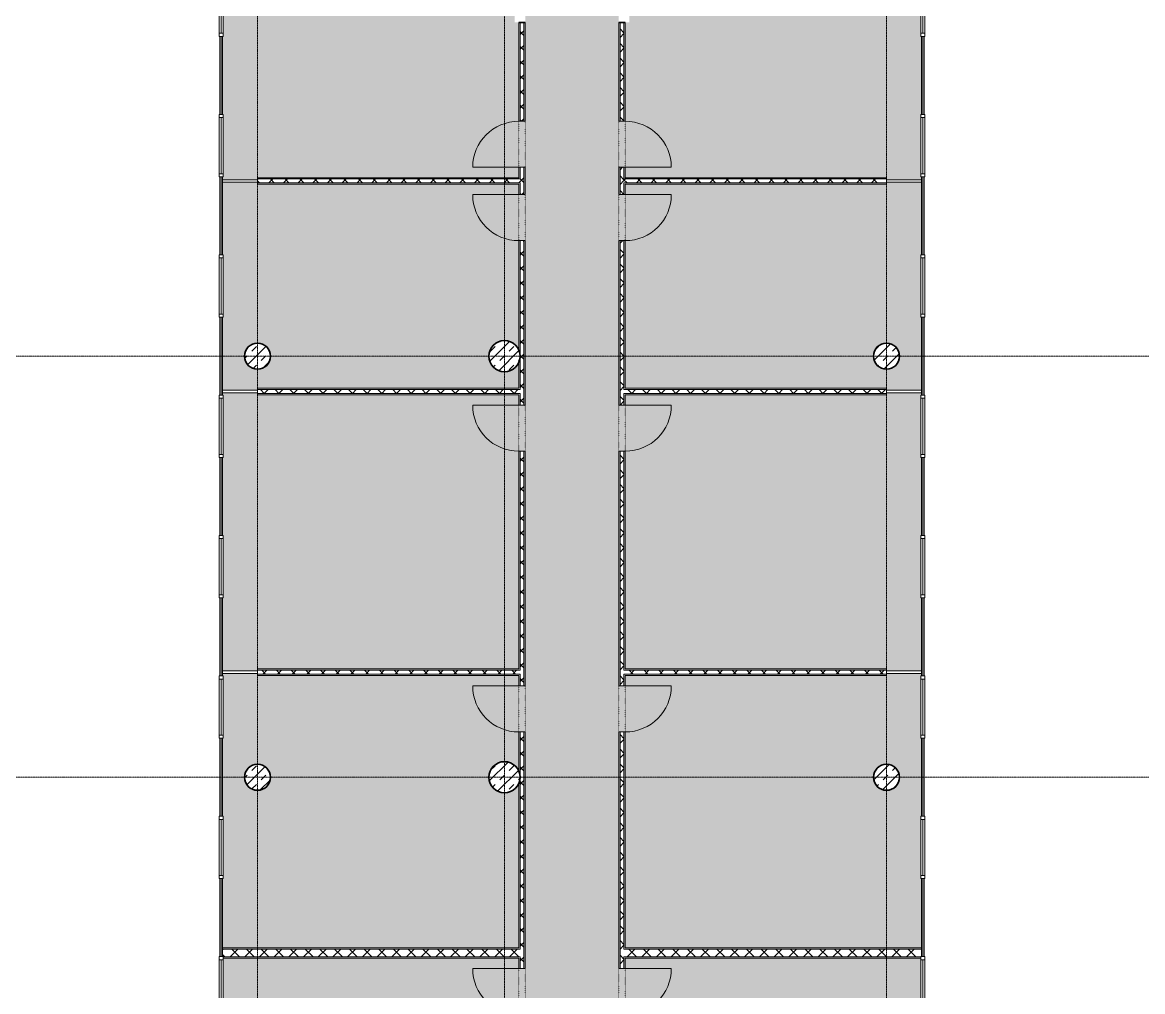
# Model space of a CAD drawing. Header units: millimetres. Extents: x -309577 to 26510, y -302335 to 26695.
# Drawn here: x -248461 to -226913, y -260125 to -241483 of the extents above; entities that cross this region are included whole.
import ezdxf

# ---------------------------------------------------------------- set-up
doc = ezdxf.new("R2010")
doc.units = ezdxf.units.MM
doc.linetypes.add('Rasterlinie', pattern=[22.225, 12.7, -3.175, 3.175, -3.175])
doc.linetypes.add('Über Schnittebene 1', pattern=[1, 0, -1])
for name, color, linetype, lineweight in [('A-DOOR', 1, 'Continuous', 9), ('A-FLOR-PATT', 8, 'Continuous', 9), ('A-GLAZ', 6, 'Continuous', 9), ('A-GLAZ-FRAM', 6, 'Continuous', 9), ('A-GLAZ-GLAS', 6, 'Continuous', 9), ('A-WALL', 2, 'Continuous', 9), ('A-WALL-PATT', 2, 'Continuous', 35), ('S-COLS', 6, 'Continuous', 9), ('S-GRID', 1, 'Continuous', 9)]:
    doc.layers.add(name, color=color, linetype=linetype, lineweight=lineweight)
pattern_1 = [(180, (0, 0), (-6e-14, -500), [])]
pattern_2 = [(45, (0, 0), (-141.42136, 141.42136), []), (135, (0, 0), (-141.42136, -141.42136), [])]

# ---------------------------------------------------------------- blocks, each defined once
blk = doc.blocks.new('STB Stütze - rund - STB d_50-V23-Ebene 1')
at = {"layer": 'S-COLS'}
h = blk.add_hatch(dxfattribs=at)
h.set_pattern_fill('FP_22', color=256, style=0, pattern_type=2)
h.set_pattern_definition([(45, (243938.7, 247902.99), (-179.60512, 179.60512), []), (45, (244118.3, 247902.99), (-179.60512, 179.60512), [127, -127])])
h.paths.add_polyline_path([(0, -250), (56, -244), (108, -225), (156, -195), (195, -156), (225, -108), (244, -56), (250, 0), (244, 56), (225, 108), (195, 156), (156, 195), (108, 225), (56, 244), (0, 250), (-56, 244), (-108, 225), (-156, 195), (-195, 156), (-225, 108), (-244, 56), (-250, 0), (-244, -56), (-225, -108), (-195, -156), (-156, -195), (-108, -225), (-56, -244)], flags=0)
at = {"layer": 'S-COLS', "lineweight": 35}
for start, end in [(360, 180), (180, 360)]:
    blk.add_arc((0, 0), 250, start, end, dxfattribs=at)
blk = doc.blocks.new('STB Stütze - rund - STB d_60-V24-Ebene 1')
at = {"layer": 'S-COLS'}
h = blk.add_hatch(dxfattribs=at)
h.set_pattern_fill('FP_23', color=256, style=0, pattern_type=2)
h.set_pattern_definition([(45, (239188.7, 247902.99), (-179.60512, 179.60512), []), (45, (239368.3, 247902.99), (-179.60512, 179.60512), [127, -127])])
h.paths.add_polyline_path([(0, -300), (59, -294), (115, -277), (167, -249), (212, -212), (249, -167), (277, -115), (294, -59), (300, 0), (294, 59), (277, 115), (249, 167), (212, 212), (167, 249), (115, 277), (59, 294), (0, 300), (-59, 294), (-115, 277), (-167, 249), (-212, 212), (-249, 167), (-277, 115), (-294, 59), (-300, 0), (-294, -59), (-277, -115), (-249, -167), (-212, -212), (-167, -249), (-115, -277), (-59, -294)], flags=0)
at = {"layer": 'S-COLS', "lineweight": 35}
for start, end in [(360, 180), (180, 360)]:
    blk.add_arc((0, 0), 300, start, end, dxfattribs=at)
blk = doc.blocks.new('STB Stütze - rund - STB d_50-V25-Ebene 1')
at = {"layer": 'S-COLS'}
h = blk.add_hatch(dxfattribs=at)
h.set_pattern_fill('FP_24', color=256, style=0, pattern_type=2)
h.set_pattern_definition([(45, (231838.7, 247902.99), (-179.60512, 179.60512), []), (45, (232018.3, 247902.99), (-179.60512, 179.60512), [127, -127])])
h.paths.add_polyline_path([(0, -250), (56, -244), (108, -225), (156, -195), (195, -156), (225, -108), (244, -56), (250, 0), (244, 56), (225, 108), (195, 156), (156, 195), (108, 225), (56, 244), (0, 250), (-56, 244), (-108, 225), (-156, 195), (-195, 156), (-225, 108), (-244, 56), (-250, 0), (-244, -56), (-225, -108), (-195, -156), (-156, -195), (-108, -225), (-56, -244)], flags=0)
at = {"layer": 'S-COLS', "lineweight": 35}
for start, end in [(360, 180), (180, 360)]:
    blk.add_arc((0, 0), 250, start, end, dxfattribs=at)
blk = doc.blocks.new('STB Stütze - rund - STB d_60-V28-Ebene 1')
at = {"layer": 'S-COLS'}
h = blk.add_hatch(dxfattribs=at)
h.set_pattern_fill('FP_27', color=256, style=0, pattern_type=2)
h.set_pattern_definition([(45, (239188.7, 256002.99), (-179.60512, 179.60512), []), (45, (239368.3, 256002.99), (-179.60512, 179.60512), [127, -127])])
h.paths.add_polyline_path([(0, -300), (59, -294), (115, -277), (167, -249), (212, -212), (249, -167), (277, -115), (294, -59), (300, 0), (294, 59), (277, 115), (249, 167), (212, 212), (167, 249), (115, 277), (59, 294), (0, 300), (-59, 294), (-115, 277), (-167, 249), (-212, 212), (-249, 167), (-277, 115), (-294, 59), (-300, 0), (-294, -59), (-277, -115), (-249, -167), (-212, -212), (-167, -249), (-115, -277), (-59, -294)], flags=0)
at = {"layer": 'S-COLS', "lineweight": 35}
for start, end in [(360, 180), (180, 360)]:
    blk.add_arc((0, 0), 300, start, end, dxfattribs=at)
blk = doc.blocks.new('STB Stütze - rund - STB d_50-V29-Ebene 1')
at = {"layer": 'S-COLS'}
h = blk.add_hatch(dxfattribs=at)
h.set_pattern_fill('FP_28', color=256, style=0, pattern_type=2)
h.set_pattern_definition([(45, (243938.7, 256002.99), (-179.60512, 179.60512), []), (45, (244118.3, 256002.99), (-179.60512, 179.60512), [127, -127])])
h.paths.add_polyline_path([(0, -250), (56, -244), (108, -225), (156, -195), (195, -156), (225, -108), (244, -56), (250, 0), (244, 56), (225, 108), (195, 156), (156, 195), (108, 225), (56, 244), (0, 250), (-56, 244), (-108, 225), (-156, 195), (-195, 156), (-225, 108), (-244, 56), (-250, 0), (-244, -56), (-225, -108), (-195, -156), (-156, -195), (-108, -225), (-56, -244)], flags=0)
at = {"layer": 'S-COLS', "lineweight": 35}
for start, end in [(360, 180), (180, 360)]:
    blk.add_arc((0, 0), 250, start, end, dxfattribs=at)
blk = doc.blocks.new('STB Stütze - rund - STB d_50-V30-Ebene 1')
at = {"layer": 'S-COLS'}
h = blk.add_hatch(dxfattribs=at)
h.set_pattern_fill('FP_29', color=256, style=0, pattern_type=2)
h.set_pattern_definition([(45, (231838.7, 256002.99), (-179.60512, 179.60512), []), (45, (232018.3, 256002.99), (-179.60512, 179.60512), [127, -127])])
h.paths.add_polyline_path([(0, -250), (56, -244), (108, -225), (156, -195), (195, -156), (225, -108), (244, -56), (250, 0), (244, 56), (225, 108), (195, 156), (156, 195), (108, 225), (56, 244), (0, 250), (-56, 244), (-108, 225), (-156, 195), (-195, 156), (-225, 108), (-244, 56), (-250, 0), (-244, -56), (-225, -108), (-195, -156), (-156, -195), (-108, -225), (-56, -244)], flags=0)
at = {"layer": 'S-COLS', "lineweight": 35}
for start, end in [(360, 180), (180, 360)]:
    blk.add_arc((0, 0), 250, start, end, dxfattribs=at)
blk = doc.blocks.new('Systemelement - Metallpanel-V12-Ebene 1')
at = {"layer": 'A-GLAZ'}
h = blk.add_hatch(dxfattribs=at)
h.set_pattern_fill('FP_15', color=256, style=0, pattern_type=2)
h.set_pattern_definition(pattern_1)
h.paths.add_polyline_path([(750, 25), (-750, 25), (-750, 15), (750, 15)], flags=0)
h.paths.add_polyline_path([(750, -15), (-750, -15), (-750, -25), (750, -25)], flags=0)
for p, q in [((-750, 25), (580, 25)), ((750, -25), (-750, -25))]:
    blk.add_line(p, q, dxfattribs=at)
blk = doc.blocks.new('Systemelement - Metallpanel-V11-Ebene 1')
at = {"layer": 'A-GLAZ'}
h = blk.add_hatch(dxfattribs=at)
h.set_pattern_fill('FP_15', color=256, style=0, pattern_type=2)
h.set_pattern_definition(pattern_1)
h.paths.add_polyline_path([(750, 25), (-750, 25), (-750, 15), (750, 15)], flags=0)
h.paths.add_polyline_path([(750, -15), (-750, -15), (-750, -25), (750, -25)], flags=0)
for p, q in [((-750, 25), (750, 25)), ((750, -25), (-750, -25))]:
    blk.add_line(p, q, dxfattribs=at)
blk = doc.blocks.new('Systemelement - Metallpanel-250422-Ebene 1')
at = {"layer": 'A-GLAZ'}
h = blk.add_hatch(dxfattribs=at)
h.set_pattern_fill('FP_15', color=256, style=0, pattern_type=2)
h.set_pattern_definition(pattern_1)
h.paths.add_polyline_path([(750, 25), (-750, 25), (-750, 15), (750, 15)], flags=0)
h.paths.add_polyline_path([(750, -15), (-750, -15), (-750, -25), (750, -25)], flags=0)
for p, q in [((-750, 25), (655, 25)), ((705, 25), (750, 25)), ((750, -25), (-750, -25))]:
    blk.add_line(p, q, dxfattribs=at)
blk = doc.blocks.new('Systemelement - Metallpanel-V13-Ebene 1')
at = {"layer": 'A-GLAZ'}
h = blk.add_hatch(dxfattribs=at)
h.set_pattern_fill('FP_15', color=256, style=0, pattern_type=2)
h.set_pattern_definition(pattern_1)
h.paths.add_polyline_path([(750, -15), (-750, -15), (-750, -25), (750, -25)], flags=0)
h.paths.add_polyline_path([(750, 15), (750, 25), (-750, 25), (-750, 15), (686, 15)], flags=0)
for p, q in [((-750, 25), (-695, 25)), ((-645, 25), (750, 25)), ((750, -25), (-750, -25))]:
    blk.add_line(p, q, dxfattribs=at)
blk = doc.blocks.new('Systemelement - Metallpanel-250423-Ebene 1')
at = {"layer": 'A-GLAZ'}
h = blk.add_hatch(dxfattribs=at)
h.set_pattern_fill('FP_16', color=256, style=0, pattern_type=2)
h.set_pattern_definition(pattern_1)
h.paths.add_polyline_path([(750, 25), (-750, 25), (-750, 15), (750, 15)], flags=0)
h.paths.add_polyline_path([(750, -15), (-750, -15), (-750, -25), (750, -25)], flags=0)
for p, q in [((-750, 25), (750, 25)), ((750, -25), (-750, -25))]:
    blk.add_line(p, q, dxfattribs=at)
blk = doc.blocks.new('Drehflügel 1-flg - Stahlzarge1 - 88_5 x 2_26-266603-Ebene 1')
at = {"layer": 'A-DOOR'}
blk.add_line((442, 962), (442, 77), dxfattribs=at)
at = {"layer": 'A-DOOR', "linetype": 'Über Schnittebene 1'}
for p, q in [((-443, 77), (442, 77)), ((442, -48), (-443, -48))]:
    blk.add_line(p, q, dxfattribs=at)
at = {"layer": 'A-DOOR'}
blk.add_arc((442, 77), 885, 90, 180, dxfattribs=at)
blk = doc.blocks.new('Drehflügel 1-flg - Stahlzarge1 - 88_5 x 2_26-266604-Ebene 1')
at = {"layer": 'A-DOOR', "linetype": 'Über Schnittebene 1'}
for p, q in [((442, 48), (-443, 48)), ((-443, -77), (442, -77))]:
    blk.add_line(p, q, dxfattribs=at)
at = {"layer": 'A-DOOR'}
blk.add_line((442, -962), (442, -77), dxfattribs=at)
blk.add_arc((442, -77), 885, 180, 270, dxfattribs=at)
blk = doc.blocks.new('Systemelement - Holzverschalung-250436-Ebene 1')
at = {"layer": 'A-GLAZ'}
for p, q in [((337.5, 25), (-337.5, 25)), ((-337.5, 25), (-337.5, -25)), ((337.5, -25), (337.5, 25)), ((-337.5, -25), (337.5, -25))]:
    blk.add_line(p, q, dxfattribs=at)
blk = doc.blocks.new('Fensterelement 1-flg - Standard-250446-Ebene 1')
at = {"layer": 'A-GLAZ-FRAM'}
for p, q in [((-552.5, -40), (-552.5, 40)), ((-552.5, 40), (-492.5, 40)), ((-492.5, 40), (-492.5, -40)), ((492.5, 40), (-492.5, 40)), ((492.5, -40), (492.5, 40)), ((492.5, 40), (552.5, 40)), ((552.5, 40), (552.5, -40)), ((-492.5, -40), (-552.5, -40)), ((-492.5, -40), (492.5, -40)), ((552.5, -40), (492.5, -40))]:
    blk.add_line(p, q, dxfattribs=at)
at = {"layer": 'A-GLAZ-GLAS'}
blk.add_line((-492.5, 0), (492.5, 0), dxfattribs=at)
blk = doc.blocks.new('Systemelement - Verglasung-250447-Ebene 1')
at = {"layer": 'A-GLAZ'}
for p, q in [((750, 15), (-750, 15)), ((-750, -15), (750, -15))]:
    blk.add_line(p, q, dxfattribs=at)
blk = doc.blocks.new('Fensterelement 1-flg - Standard-250448-Ebene 1')
at = {"layer": 'A-GLAZ-FRAM'}
for p, q in [((-600, -40), (-600, 40)), ((-600, 40), (-540, 40)), ((-540, 40), (-540, -40)), ((540, 40), (-540, 40)), ((540, -40), (540, 40)), ((540, 40), (600, 40)), ((600, 40), (600, -40)), ((-540, -40), (-600, -40)), ((-540, -40), (540, -40)), ((600, -40), (540, -40))]:
    blk.add_line(p, q, dxfattribs=at)
at = {"layer": 'A-GLAZ-GLAS'}
blk.add_line((-540, 0), (540, 0), dxfattribs=at)
blk = doc.blocks.new('Systemelement - Verglasung-250449-Ebene 1')
at = {"layer": 'A-GLAZ'}
for p, q in [((750, 15), (-750, 15)), ((-750, -15), (750, -15))]:
    blk.add_line(p, q, dxfattribs=at)
blk = doc.blocks.new('Systemelement - Metallpanel-V18-Ebene 1')
at = {"layer": 'A-GLAZ'}
h = blk.add_hatch(dxfattribs=at)
h.set_pattern_fill('FP_17', color=256, style=0, pattern_type=2)
h.set_pattern_definition(pattern_1)
h.paths.add_polyline_path([(750, 25), (-750, 25), (-750, 15), (750, 15)], flags=0)
h.paths.add_polyline_path([(750, -15), (-750, -15), (-750, -25), (750, -25)], flags=0)
for p, q in [((-750, 25), (750, 25)), ((580, -25), (-750, -25))]:
    blk.add_line(p, q, dxfattribs=at)
blk = doc.blocks.new('Systemelement - Metallpanel-V17-Ebene 1')
at = {"layer": 'A-GLAZ'}
h = blk.add_hatch(dxfattribs=at)
h.set_pattern_fill('FP_17', color=256, style=0, pattern_type=2)
h.set_pattern_definition(pattern_1)
h.paths.add_polyline_path([(750, 25), (-750, 25), (-750, 15), (750, 15)], flags=0)
h.paths.add_polyline_path([(750, -15), (-750, -15), (-750, -25), (750, -25)], flags=0)
for p, q in [((-750, 25), (750, 25)), ((750, -25), (-750, -25))]:
    blk.add_line(p, q, dxfattribs=at)
blk = doc.blocks.new('Systemelement - Metallpanel-V19-Ebene 1')
at = {"layer": 'A-GLAZ'}
h = blk.add_hatch(dxfattribs=at)
h.set_pattern_fill('FP_17', color=256, style=0, pattern_type=2)
h.set_pattern_definition(pattern_1)
h.paths.add_polyline_path([(750, 25), (-750, 25), (-750, 15), (750, 15)], flags=0)
h.paths.add_polyline_path([(750, -15), (-750, -15), (-750, -25), (750, -25)], flags=0)
for p, q in [((-750, 25), (750, 25)), ((655, -25), (-750, -25)), ((750, -25), (705, -25))]:
    blk.add_line(p, q, dxfattribs=at)
blk = doc.blocks.new('Systemelement - Metallpanel-250483-Ebene 1')
at = {"layer": 'A-GLAZ'}
h = blk.add_hatch(dxfattribs=at)
h.set_pattern_fill('FP_17', color=256, style=0, pattern_type=2)
h.set_pattern_definition(pattern_1)
h.paths.add_polyline_path([(750, -15), (-750, -15), (-750, -25), (750, -25)], flags=0)
h.paths.add_polyline_path([(750, 25), (-750, 25), (-750, 15), (750, 15)], flags=0)
for p, q in [((-750, 25), (750, 25)), ((-695, -25), (-750, -25)), ((750, -25), (-645, -25))]:
    blk.add_line(p, q, dxfattribs=at)
blk = doc.blocks.new('Systemelement - Metallpanel-250484-Ebene 1')
at = {"layer": 'A-GLAZ'}
h = blk.add_hatch(dxfattribs=at)
h.set_pattern_fill('FP_18', color=256, style=0, pattern_type=2)
h.set_pattern_definition(pattern_1)
h.paths.add_polyline_path([(750, 25), (-750, 25), (-750, 15), (750, 15)], flags=0)
h.paths.add_polyline_path([(750, -15), (-750, -15), (-750, -25), (750, -25)], flags=0)
for p, q in [((-750, 25), (750, 25)), ((750, -25), (-750, -25))]:
    blk.add_line(p, q, dxfattribs=at)
blk = doc.blocks.new('Fensterelement 1-flg - Standard-250491-Ebene 1')
at = {"layer": 'A-GLAZ-FRAM'}
for p, q in [((-492.5, 40), (-552.5, 40)), ((-552.5, 40), (-552.5, -40)), ((-492.5, -40), (-492.5, 40)), ((-492.5, 40), (492.5, 40)), ((552.5, 40), (492.5, 40)), ((492.5, 40), (492.5, -40)), ((552.5, -40), (552.5, 40)), ((-552.5, -40), (-492.5, -40)), ((492.5, -40), (-492.5, -40)), ((492.5, -40), (552.5, -40))]:
    blk.add_line(p, q, dxfattribs=at)
at = {"layer": 'A-GLAZ-GLAS'}
blk.add_line((-492.5, 0), (492.5, 0), dxfattribs=at)
blk = doc.blocks.new('Systemelement - Verglasung-250492-Ebene 1')
at = {"layer": 'A-GLAZ'}
for p, q in [((750, 15), (-750, 15)), ((-750, -15), (750, -15))]:
    blk.add_line(p, q, dxfattribs=at)
blk = doc.blocks.new('Fensterelement 1-flg - Standard-250493-Ebene 1')
at = {"layer": 'A-GLAZ-FRAM'}
for p, q in [((-540, 40), (-600, 40)), ((-600, 40), (-600, -40)), ((-540, -40), (-540, 40)), ((-540, 40), (540, 40)), ((600, 40), (540, 40)), ((540, 40), (540, -40)), ((600, -40), (600, 40)), ((-600, -40), (-540, -40)), ((540, -40), (-540, -40)), ((540, -40), (600, -40))]:
    blk.add_line(p, q, dxfattribs=at)
at = {"layer": 'A-GLAZ-GLAS'}
blk.add_line((-540, 0), (540, 0), dxfattribs=at)
blk = doc.blocks.new('Systemelement - Verglasung-250494-Ebene 1')
at = {"layer": 'A-GLAZ'}
for p, q in [((750, 15), (-750, 15)), ((-750, -15), (750, -15))]:
    blk.add_line(p, q, dxfattribs=at)

msp = doc.modelspace()

# ---------------------------------------------------------------- hatches: boundary and pattern name
at = {"layer": 'A-FLOR-PATT'}
h = msp.add_hatch(dxfattribs=at)
h.set_pattern_fill('FP_34', color=256, style=0, pattern_type=2)
h.set_pattern_definition([(270, (-237868.69, -258096.74), (100, 6e-15), []), (0, (-237868.69, -258096.74), (200, 200), [100, -700]), (0, (-237768.69, -258496.74), (200, 200), [100, -700])])
h.paths.add_polyline_path([(-234544, -278983), (-234544, -277583), (-236989, -277583), (-236989, -272680), (-236864, -272680), (-236864, -275520), (-231164, -275520), (-231164, -274153), (-231179, -274153), (-231179, -272953), (-231164, -272953), (-231164, -271558), (-231839, -271558), (-231839, -271595), (-236864, -271595), (-236864, -271795), (-236989, -271795), (-236989, -268630), (-236864, -268630), (-236864, -271470), (-231839, -271470), (-231839, -271508), (-231164, -271508), (-231164, -271453), (-231179, -271453), (-231179, -270253), (-231164, -270253), (-231164, -268753), (-231179, -268753), (-231179, -267553), (-231164, -267553), (-231164, -267508), (-231839, -267508), (-231839, -267545), (-236864, -267545), (-236864, -267745), (-236989, -267745), (-236989, -264580), (-236864, -264580), (-236864, -267420), (-231839, -267420), (-231839, -267458), (-231164, -267458), (-231164, -266053), (-231179, -266053), (-231179, -264853), (-231164, -264853), (-231164, -263458), (-231839, -263458), (-231839, -263495), (-236864, -263495), (-236864, -263695), (-236989, -263695), (-236989, -260568), (-236864, -260568), (-236864, -263370), (-231839, -263370), (-231839, -263408), (-231164, -263408), (-231164, -263353), (-231179, -263353), (-231179, -262153), (-231164, -262153), (-231164, -260653), (-231179, -260653), (-231179, -259483), (-236864, -259483), (-236864, -259683), (-236989, -259683), (-236989, -255130), (-236864, -255130), (-236864, -259283), (-231164, -259283), (-231164, -257953), (-231179, -257953), (-231179, -256753), (-231164, -256753), (-231164, -255253), (-231179, -255253), (-231179, -254053), (-231164, -254053), (-231164, -254008), (-231839, -254008), (-231839, -254045), (-236864, -254045), (-236864, -254245), (-236989, -254245), (-236989, -249730), (-236864, -249730), (-236864, -253920), (-231839, -253920), (-231839, -253958), (-231164, -253958), (-231164, -252553), (-231179, -252553), (-231179, -251353), (-231164, -251353), (-231164, -249853), (-231179, -249853), (-231179, -248653), (-231164, -248653), (-231164, -248608), (-231839, -248608), (-231839, -248645), (-236864, -248645), (-236864, -248845), (-236989, -248845), (-236989, -245680), (-236864, -245680), (-236864, -248520), (-231839, -248520), (-231839, -248558), (-231164, -248558), (-231164, -247153), (-231179, -247153), (-231179, -245953), (-231164, -245953), (-231164, -244558), (-231839, -244558), (-231839, -244595), (-236864, -244595), (-236864, -244795), (-236989, -244795), (-236989, -244270), (-236864, -244270), (-236864, -244470), (-231839, -244470), (-231839, -244508), (-231164, -244508), (-231164, -244453), (-231179, -244453), (-231179, -243253), (-231164, -243253), (-231164, -241753), (-231179, -241753), (-231179, -240673), (-236789, -240673), (-236789, -241483), (-236864, -241483), (-236864, -243385), (-236989, -243385), (-236989, -240678), (-237189, -240678), (-237189, -240673), (-238589, -240673), (-238589, -240678), (-238789, -240678), (-238789, -243385), (-238914, -243385), (-238914, -241483), (-238989, -241483), (-238989, -240673), (-244599, -240673), (-244599, -241753), (-244614, -241753), (-244614, -243253), (-244599, -243253), (-244599, -244453), (-244614, -244453), (-244614, -244508), (-243939, -244508), (-243939, -244470), (-238914, -244470), (-238914, -244270), (-238789, -244270), (-238789, -244795), (-238914, -244795), (-238914, -244595), (-243939, -244595), (-243939, -244558), (-244614, -244558), (-244614, -245953), (-244599, -245953), (-244599, -247153), (-244614, -247153), (-244614, -248558), (-243939, -248558), (-243939, -248520), (-238914, -248520), (-238914, -248022), (-238939, -248070), (-238977, -248115), (-239022, -248152), (-239074, -248180), (-239130, -248197), (-239189, -248203), (-239247, -248197), (-239303, -248180), (-239355, -248152), (-239401, -248115), (-239438, -248070), (-239466, -248018), (-239483, -247962), (-239489, -247903), (-239483, -247844), (-239466, -247788), (-239438, -247736), (-239401, -247691), (-239355, -247654), (-239303, -247626), (-239247, -247609), (-239189, -247603), (-239130, -247609), (-239074, -247626), (-239022, -247654), (-238977, -247691), (-238939, -247736), (-238914, -247784), (-238914, -245680), (-238789, -245680), (-238789, -248845), (-238914, -248845), (-238914, -248645), (-243939, -248645), (-243939, -248608), (-244614, -248608), (-244614, -248653), (-244599, -248653), (-244599, -249853), (-244614, -249853), (-244614, -251353), (-244599, -251353), (-244599, -252553), (-244614, -252553), (-244614, -253958), (-243939, -253958), (-243939, -253920), (-238914, -253920), (-238914, -249730), (-238789, -249730), (-238789, -254245), (-238914, -254245), (-238914, -254045), (-243939, -254045), (-243939, -254008), (-244614, -254008), (-244614, -254053), (-244599, -254053), (-244599, -255253), (-244614, -255253), (-244614, -256753), (-244599, -256753), (-244599, -257953), (-244614, -257953), (-244614, -259283), (-238914, -259283), (-238914, -256122), (-238939, -256170), (-238977, -256215), (-239022, -256252), (-239074, -256280), (-239130, -256297), (-239189, -256303), (-239247, -256297), (-239303, -256280), (-239355, -256252), (-239401, -256215), (-239438, -256170), (-239466, -256118), (-239483, -256062), (-239489, -256003), (-239483, -255944), (-239466, -255888), (-239438, -255836), (-239401, -255791), (-239355, -255754), (-239303, -255726), (-239247, -255709), (-239189, -255703), (-239130, -255709), (-239074, -255726), (-239022, -255754), (-238977, -255791), (-238939, -255836), (-238914, -255884), (-238914, -255130), (-238789, -255130), (-238789, -259683), (-238914, -259683), (-238914, -259483), (-244599, -259483), (-244599, -260653), (-244614, -260653), (-244614, -262153), (-244599, -262153), (-244599, -263353), (-244614, -263353), (-244614, -264758), (-243939, -264758), (-243939, -264720), (-238914, -264720), (-238914, -264222), (-238939, -264270), (-238977, -264315), (-239022, -264352), (-239074, -264380), (-239130, -264397), (-239189, -264403), (-239247, -264397), (-239303, -264380), (-239355, -264352), (-239404, -264311), (-239438, -264270), (-239466, -264218), (-239483, -264162), (-239488, -264098), (-239483, -264044), (-239466, -263988), (-239438, -263936), (-239401, -263891), (-239355, -263854), (-239303, -263826), (-239247, -263809), (-239189, -263803), (-239130, -263809), (-239074, -263826), (-239022, -263854), (-238977, -263891), (-238939, -263936), (-238914, -263984), (-238914, -260568), (-238789, -260568), (-238790, -265045), (-238914, -265045), (-238914, -264845), (-243939, -264845), (-243939, -264808), (-244614, -264808), (-244614, -264853), (-244599, -264853), (-244599, -266053), (-244614, -266053), (-244614, -267553), (-244599, -267553), (-244599, -268753), (-244614, -268753), (-244614, -270158), (-243939, -270158), (-243939, -270120), (-238914, -270120), (-238914, -265930), (-238789, -265930), (-238789, -270445), (-238914, -270445), (-238914, -270245), (-243939, -270245), (-243939, -270208), (-244614, -270208), (-244614, -270253), (-244599, -270253), (-244599, -271453), (-244614, -271453), (-244614, -272953), (-244599, -272953), (-244599, -274153), (-244614, -274153), (-244614, -275520), (-238914, -275520), (-238914, -272322), (-238939, -272370), (-238977, -272415), (-239022, -272452), (-239074, -272480), (-239130, -272497), (-239189, -272503), (-239247, -272497), (-239303, -272480), (-239355, -272452), (-239401, -272415), (-239438, -272370), (-239466, -272318), (-239483, -272262), (-239489, -272203), (-239483, -272144), (-239466, -272088), (-239438, -272036), (-239401, -271991), (-239355, -271954), (-239303, -271926), (-239247, -271909), (-239189, -271903), (-239130, -271909), (-239074, -271926), (-239022, -271954), (-238977, -271991), (-238939, -272036), (-238914, -272084), (-238914, -271330), (-238789, -271330), (-238789, -277583), (-241234, -277583), (-241234, -278983), (-237343, -278983)], flags=0)
h.paths.add_polyline_path([(-243939, -272453), (-243994, -272447), (-244047, -272428), (-244095, -272398), (-244134, -272359), (-244164, -272311), (-244182, -272259), (-244189, -272203), (-244182, -272147), (-244164, -272095), (-244134, -272047), (-244095, -272008), (-244047, -271978), (-243994, -271959), (-243939, -271953), (-243883, -271959), (-243830, -271978), (-243783, -272008), (-243743, -272047), (-243713, -272095), (-243695, -272147), (-243689, -272203), (-243695, -272259), (-243713, -272311), (-243743, -272359), (-243783, -272398), (-243830, -272428), (-243883, -272447)], flags=0)
h.paths.add_polyline_path([(-231839, -272453), (-231894, -272447), (-231947, -272428), (-231995, -272398), (-232034, -272359), (-232064, -272311), (-232082, -272259), (-232089, -272203), (-232082, -272147), (-232064, -272095), (-232034, -272047), (-231995, -272008), (-231947, -271978), (-231894, -271959), (-231839, -271953), (-231783, -271959), (-231730, -271978), (-231683, -272008), (-231643, -272047), (-231613, -272095), (-231595, -272147), (-231589, -272203), (-231595, -272259), (-231613, -272311), (-231643, -272359), (-231683, -272398), (-231730, -272428), (-231783, -272447)], flags=0)
h.paths.add_polyline_path([(-231839, -264353), (-231894, -264347), (-231947, -264328), (-231995, -264298), (-232034, -264259), (-232064, -264211), (-232082, -264159), (-232089, -264103), (-232082, -264047), (-232064, -263995), (-232034, -263947), (-231995, -263908), (-231947, -263878), (-231894, -263859), (-231839, -263853), (-231783, -263859), (-231730, -263878), (-231683, -263908), (-231643, -263947), (-231613, -263995), (-231595, -264047), (-231589, -264103), (-231595, -264159), (-231613, -264211), (-231643, -264259), (-231683, -264298), (-231730, -264328), (-231783, -264347)], flags=0)
h.paths.add_polyline_path([(-243939, -264353), (-243994, -264347), (-244047, -264328), (-244095, -264298), (-244134, -264259), (-244164, -264211), (-244182, -264159), (-244189, -264103), (-244182, -264047), (-244164, -263995), (-244134, -263947), (-244095, -263908), (-244047, -263878), (-243994, -263859), (-243939, -263853), (-243883, -263859), (-243830, -263878), (-243783, -263908), (-243743, -263947), (-243713, -263995), (-243695, -264047), (-243689, -264103), (-243695, -264159), (-243713, -264211), (-243743, -264259), (-243783, -264298), (-243830, -264328), (-243883, -264347)], flags=0)
h.paths.add_polyline_path([(-243939, -256253), (-243994, -256247), (-244047, -256228), (-244095, -256198), (-244134, -256159), (-244164, -256111), (-244182, -256059), (-244189, -256003), (-244182, -255947), (-244164, -255895), (-244134, -255847), (-244095, -255808), (-244047, -255778), (-243994, -255759), (-243939, -255753), (-243883, -255759), (-243830, -255778), (-243783, -255808), (-243743, -255847), (-243713, -255895), (-243695, -255947), (-243689, -256003), (-243695, -256059), (-243713, -256111), (-243743, -256159), (-243783, -256198), (-243830, -256228), (-243883, -256247)], flags=0)
h.paths.add_polyline_path([(-231839, -256253), (-231894, -256247), (-231947, -256228), (-231995, -256198), (-232034, -256159), (-232064, -256111), (-232082, -256059), (-232089, -256003), (-232082, -255947), (-232064, -255895), (-232034, -255847), (-231995, -255808), (-231947, -255778), (-231894, -255759), (-231839, -255753), (-231783, -255759), (-231730, -255778), (-231683, -255808), (-231643, -255847), (-231613, -255895), (-231595, -255947), (-231589, -256003), (-231595, -256059), (-231613, -256111), (-231643, -256159), (-231683, -256198), (-231730, -256228), (-231783, -256247)], flags=0)
h.paths.add_polyline_path([(-243939, -248153), (-243994, -248147), (-244047, -248128), (-244095, -248098), (-244134, -248059), (-244164, -248011), (-244182, -247959), (-244189, -247903), (-244182, -247847), (-244164, -247795), (-244134, -247747), (-244095, -247708), (-244047, -247678), (-243994, -247659), (-243939, -247653), (-243883, -247659), (-243830, -247678), (-243783, -247708), (-243743, -247747), (-243713, -247795), (-243695, -247847), (-243689, -247903), (-243695, -247959), (-243713, -248011), (-243743, -248059), (-243783, -248098), (-243830, -248128), (-243883, -248147)], flags=0)
h.paths.add_polyline_path([(-231839, -248153), (-231894, -248147), (-231947, -248128), (-231995, -248098), (-232034, -248059), (-232064, -248011), (-232082, -247959), (-232089, -247903), (-232082, -247847), (-232064, -247795), (-232034, -247747), (-231995, -247708), (-231947, -247678), (-231894, -247659), (-231839, -247653), (-231783, -247659), (-231730, -247678), (-231683, -247708), (-231643, -247747), (-231613, -247795), (-231595, -247847), (-231589, -247903), (-231595, -247959), (-231613, -248011), (-231643, -248059), (-231683, -248098), (-231730, -248128), (-231783, -248147)], flags=0)
at = {"layer": 'A-WALL-PATT', "lineweight": 9}
h = msp.add_hatch(dxfattribs=at)
h.set_pattern_fill('FP_1', color=256, style=0, pattern_type=2)
h.set_pattern_definition(pattern_2)
h.paths.add_polyline_path([(-238814, -259308), (-238814, -255130), (-238889, -255130), (-238889, -259308)], flags=0)
h.paths.add_polyline_path([(-238889, -254245), (-238814, -254245), (-238814, -249730), (-238889, -249730), (-238889, -254020)], flags=0)
h.paths.add_polyline_path([(-238814, -248845), (-238814, -245680), (-238889, -245680), (-238889, -248845)], flags=0)
h.paths.add_polyline_path([(-238889, -244795), (-238814, -244795), (-238814, -244270), (-238889, -244270), (-238889, -244570)], flags=0)
h.paths.add_polyline_path([(-238814, -243385), (-238814, -241483), (-238889, -241483), (-238889, -243385)], flags=0)
h = msp.add_hatch(dxfattribs=at)
h.set_pattern_fill('FP_1', color=256, style=0, pattern_type=2)
h.set_pattern_definition(pattern_2)
h.paths.add_polyline_path([(-236889, -275520), (-236889, -272680), (-236964, -272680), (-236964, -275520)], flags=0)
h.paths.add_polyline_path([(-236964, -271795), (-236889, -271795), (-236889, -268630), (-236964, -268630)], flags=0)
h.paths.add_polyline_path([(-236964, -267745), (-236889, -267745), (-236889, -264580), (-236964, -264580)], flags=0)
h.paths.add_polyline_path([(-236889, -263695), (-236889, -260568), (-236964, -260568), (-236964, -263695)], flags=0)
h.paths.add_polyline_path([(-236964, -259683), (-236889, -259683), (-236889, -255130), (-236964, -255130), (-236964, -257226)], flags=0)
h.paths.add_polyline_path([(-236964, -254245), (-236889, -254245), (-236889, -249730), (-236964, -249730), (-236964, -251558)], flags=0)
h.paths.add_polyline_path([(-236889, -248845), (-236889, -245680), (-236964, -245680), (-236964, -248845)], flags=0)
h.paths.add_polyline_path([(-236889, -244795), (-236889, -244270), (-236964, -244270), (-236964, -244795)], flags=0)
h.paths.add_polyline_path([(-236964, -243385), (-236889, -243385), (-236889, -241483), (-236964, -241483)], flags=0)
h = msp.add_hatch(dxfattribs=at)
h.set_pattern_fill('FP_1', color=256, style=0, pattern_type=2)
h.set_pattern_definition(pattern_2)
h.paths.add_polyline_path([(-238889, -244570), (-238889, -244495), (-243939, -244495), (-243939, -244570), (-238914, -244570)], flags=0)
h = msp.add_hatch(dxfattribs=at)
h.set_pattern_fill('FP_1', color=256, style=0, pattern_type=2)
h.set_pattern_definition(pattern_2)
h.paths.add_polyline_path([(-236889, -244570), (-231839, -244570), (-231839, -244495), (-236889, -244495)], flags=0)
h = msp.add_hatch(dxfattribs=at)
h.set_pattern_fill('FP_1', color=256, style=0, pattern_type=2)
h.set_pattern_definition(pattern_2)
h.paths.add_polyline_path([(-238889, -248620), (-238889, -248545), (-243939, -248545), (-243939, -248620), (-238914, -248620)], flags=0)
h = msp.add_hatch(dxfattribs=at)
h.set_pattern_fill('FP_1', color=256, style=0, pattern_type=2)
h.set_pattern_definition(pattern_2)
h.paths.add_polyline_path([(-236889, -248620), (-231839, -248620), (-231839, -248545), (-236889, -248545)], flags=0)
h = msp.add_hatch(dxfattribs=at)
h.set_pattern_fill('FP_1', color=256, style=0, pattern_type=2)
h.set_pattern_definition(pattern_2)
h.paths.add_polyline_path([(-238914, -254020), (-238889, -254020), (-238889, -253945), (-243939, -253945), (-243939, -254020), (-240237, -254020)], flags=0)
h = msp.add_hatch(dxfattribs=at)
h.set_pattern_fill('FP_1', color=256, style=0, pattern_type=2)
h.set_pattern_definition(pattern_2)
h.paths.add_polyline_path([(-231839, -254020), (-231839, -253945), (-236889, -253945), (-236889, -254020), (-234449, -254020)], flags=0)
h = msp.add_hatch(dxfattribs=at)
h.set_pattern_fill('FP_1', color=256, style=0, pattern_type=2)
h.set_pattern_definition(pattern_2)
h.paths.add_polyline_path([(-238889, -259458), (-238814, -259458), (-238814, -259308), (-244614, -259308), (-244614, -259453), (-244599, -259453), (-244599, -259458), (-240237, -259458)], flags=0)
h = msp.add_hatch(dxfattribs=at)
h.set_pattern_fill('FP_1', color=256, style=0, pattern_type=2)
h.set_pattern_definition(pattern_2)
h.paths.add_polyline_path([(-236889, -259458), (-231179, -259458), (-231179, -259453), (-231164, -259453), (-231164, -259308), (-236889, -259308)], flags=0)
h = msp.add_hatch(dxfattribs=at)
h.set_pattern_fill('FP_1', color=256, style=0, pattern_type=2)
h.set_pattern_definition(pattern_2)
h.paths.add_polyline_path([(-238814, -275520), (-238814, -271330), (-238889, -271330), (-238889, -275520)], flags=0)
h.paths.add_polyline_path([(-238889, -270445), (-238814, -270445), (-238814, -265930), (-238889, -265930), (-238889, -270220)], flags=0)
h.paths.add_polyline_path([(-238889, -265045), (-238814, -265045), (-238814, -260568), (-238889, -260568), (-238889, -264820)], flags=0)
h.paths.add_polyline_path([(-238889, -259683), (-238814, -259683), (-238814, -259458), (-238889, -259458), (-238889, -259483)], flags=0)

# ---------------------------------------------------------------- linework, layer by layer
at = {"layer": 'A-WALL', "color": 7}
for p, q in [((-238914, -241483), (-238914, -243385)), ((-238789, -243385), (-238789, -241483)), ((-236989, -241483), (-236989, -243385)), ((-236864, -243385), (-236864, -241483)), ((-238914, -243385), (-238789, -243385)), ((-236989, -243385), (-236864, -243385)), ((-238914, -244270), (-238914, -244470)), ((-238789, -244270), (-238914, -244270)), ((-238789, -244795), (-238789, -244270)), ((-236989, -244270), (-236989, -244795)), ((-236864, -244270), (-236989, -244270)), ((-236864, -244470), (-236864, -244270)), ((-238914, -244470), (-243939, -244470)), ((-243939, -244470), (-243939, -244595)), ((-231839, -244470), (-236864, -244470)), ((-231839, -244595), (-231839, -244470)), ((-243939, -244595), (-238914, -244595)), ((-238914, -244595), (-238914, -244795)), ((-236864, -244795), (-236864, -244595)), ((-236864, -244595), (-231839, -244595)), ((-238914, -244795), (-238789, -244795)), ((-236989, -244795), (-236864, -244795)), ((-238914, -245680), (-238914, -247784)), ((-238789, -245680), (-238914, -245680)), ((-238789, -248845), (-238789, -245680)), ((-236989, -245680), (-236989, -248845)), ((-236864, -245680), (-236989, -245680)), ((-236864, -248520), (-236864, -245680)), ((-238914, -248022), (-238914, -248520)), ((-238914, -248520), (-243939, -248520)), ((-243939, -248520), (-243939, -248645)), ((-243939, -248645), (-238914, -248645)), ((-238914, -248645), (-238914, -248845)), ((-231839, -248520), (-236864, -248520)), ((-236864, -248845), (-236864, -248645)), ((-236864, -248645), (-231839, -248645)), ((-231839, -248645), (-231839, -248520)), ((-238914, -248845), (-238789, -248845)), ((-236989, -248845), (-236864, -248845)), ((-238914, -249730), (-238914, -253920)), ((-238789, -249730), (-238914, -249730)), ((-238789, -254245), (-238789, -249730)), ((-236989, -249730), (-236989, -254245)), ((-236864, -249730), (-236989, -249730)), ((-236864, -253920), (-236864, -249730)), ((-238914, -253920), (-243939, -253920)), ((-243939, -253920), (-243939, -254045)), ((-243939, -254045), (-238914, -254045)), ((-238914, -254045), (-238914, -254245)), ((-231839, -253920), (-236864, -253920)), ((-236864, -254045), (-231839, -254045)), ((-236864, -254245), (-236864, -254045)), ((-231839, -254045), (-231839, -253920)), ((-238914, -254245), (-238789, -254245)), ((-236989, -254245), (-236864, -254245)), ((-238914, -255130), (-238914, -255884)), ((-238789, -255130), (-238914, -255130)), ((-238789, -259683), (-238789, -255130)), ((-236989, -255130), (-236989, -259683)), ((-236864, -255130), (-236989, -255130)), ((-236864, -259283), (-236864, -255130)), ((-238914, -256122), (-238914, -259283)), ((-238914, -259283), (-244614, -259283)), ((-244614, -259283), (-244614, -259453)), ((-231164, -259283), (-236864, -259283)), ((-231164, -259453), (-231164, -259283)), ((-244599, -259483), (-238914, -259483)), ((-238914, -259483), (-238914, -259683)), ((-236864, -259683), (-236864, -259483)), ((-236864, -259483), (-231179, -259483)), ((-238914, -259683), (-238789, -259683)), ((-236989, -259683), (-236864, -259683))]:
    msp.add_line(p, q, dxfattribs=at)
at = {"layer": 'A-WALL', "color": 10, "lineweight": 35}
for p, q in [((-238789, -241483), (-238914, -241483)), ((-236864, -241483), (-236989, -241483))]:
    msp.add_line(p, q, dxfattribs=at)
at = {"layer": 'A-WALL'}
for p, q in [((-238889, -243385), (-238889, -241483)), ((-238814, -243385), (-238814, -241483)), ((-236964, -243385), (-236964, -241483)), ((-236889, -243385), (-236889, -241483)), ((-238889, -244495), (-238889, -244270)), ((-238814, -244795), (-238814, -244270)), ((-236964, -244795), (-236964, -244270)), ((-236889, -244495), (-236889, -244270)), ((-243939, -244495), (-238889, -244495)), ((-243939, -244570), (-238889, -244570)), ((-238889, -244795), (-238889, -244570)), ((-236889, -244495), (-231839, -244495)), ((-236889, -244795), (-236889, -244570)), ((-236889, -244570), (-231839, -244570)), ((-238889, -248545), (-238889, -245680)), ((-238814, -248845), (-238814, -245680)), ((-236964, -248845), (-236964, -245680)), ((-236889, -248545), (-236889, -245680)), ((-243939, -248545), (-238889, -248545)), ((-243939, -248620), (-238889, -248620)), ((-238889, -248845), (-238889, -248620)), ((-236889, -248545), (-231839, -248545)), ((-236889, -248845), (-236889, -248620)), ((-236889, -248620), (-231839, -248620)), ((-238889, -253945), (-238889, -249730)), ((-238814, -254245), (-238814, -249730)), ((-236964, -254245), (-236964, -249730)), ((-236889, -253945), (-236889, -249730)), ((-243939, -253945), (-238889, -253945)), ((-243939, -254020), (-238889, -254020)), ((-238889, -254245), (-238889, -254020)), ((-236889, -253945), (-231839, -253945)), ((-236889, -254020), (-231839, -254020)), ((-236889, -254245), (-236889, -254020)), ((-238889, -259308), (-238889, -255130)), ((-238814, -259683), (-238814, -255130)), ((-236964, -259683), (-236964, -255130)), ((-236889, -259308), (-236889, -255130)), ((-244614, -259308), (-238889, -259308)), ((-236889, -259308), (-231164, -259308)), ((-244599, -259458), (-238889, -259458)), ((-238889, -259683), (-238889, -259458)), ((-236889, -259683), (-236889, -259458)), ((-236889, -259458), (-231179, -259458))]:
    msp.add_line(p, q, dxfattribs=at)
at = {"layer": 'S-GRID', "linetype": 'Rasterlinie'}
for p, q in [((-243939, -235883), (-243939, -280391)), ((-239189, -280391), (-239189, -235883)), ((-231839, -235883), (-231839, -280391)), ((-175468, -247903), (-297439, -247903)), ((-297439, -256003), (-175468, -256003))]:
    msp.add_line(p, q, dxfattribs=at)

# ---------------------------------------------------------------- block references
at = {"layer": 'A-DOOR'}
for name, p, rotation in [('Drehflügel 1-flg - Stahlzarge1 - 88_5 x 2_26-266604-Ebene 1', (-238837, -243828), 270), ('Drehflügel 1-flg - Stahlzarge1 - 88_5 x 2_26-266603-Ebene 1', (-236941, -243828), 270), ('Drehflügel 1-flg - Stahlzarge1 - 88_5 x 2_26-266603-Ebene 1', (-238837, -245238), 90), ('Drehflügel 1-flg - Stahlzarge1 - 88_5 x 2_26-266604-Ebene 1', (-236941, -245238), 90), ('Drehflügel 1-flg - Stahlzarge1 - 88_5 x 2_26-266603-Ebene 1', (-238837, -249288), 90), ('Drehflügel 1-flg - Stahlzarge1 - 88_5 x 2_26-266604-Ebene 1', (-236941, -249288), 90), ('Drehflügel 1-flg - Stahlzarge1 - 88_5 x 2_26-266603-Ebene 1', (-238837, -254688), 90), ('Drehflügel 1-flg - Stahlzarge1 - 88_5 x 2_26-266604-Ebene 1', (-236941, -254688), 90), ('Drehflügel 1-flg - Stahlzarge1 - 88_5 x 2_26-266603-Ebene 1', (-238837, -260125), 90), ('Drehflügel 1-flg - Stahlzarge1 - 88_5 x 2_26-266604-Ebene 1', (-236941, -260125), 90)]:
    msp.add_blockref(name, p, dxfattribs=dict(at, rotation=rotation))
at = {"layer": 'A-GLAZ'}
for name, p, rotation in [('Fensterelement 1-flg - Standard-250446-Ebene 1', (-244639, -241200), 89.9999999999999), ('Fensterelement 1-flg - Standard-250491-Ebene 1', (-231139, -241200), 90.0000000000001), ('Systemelement - Metallpanel-250423-Ebene 1', (-244639, -242503), 269.9999999999999), ('Systemelement - Verglasung-250447-Ebene 1', (-244639, -242503), 269.9999999999999), ('Systemelement - Metallpanel-250484-Ebene 1', (-231139, -242503), 270.0000000000001), ('Systemelement - Verglasung-250492-Ebene 1', (-231139, -242503), 270.0000000000001), ('Fensterelement 1-flg - Standard-250448-Ebene 1', (-244639, -243853), 89.9999999999999), ('Fensterelement 1-flg - Standard-250493-Ebene 1', (-231139, -243853), 90.0000000000001), ('Systemelement - Metallpanel-V13-Ebene 1', (-244639, -245203), 269.9999999999999), ('Systemelement - Verglasung-250449-Ebene 1', (-244639, -245203), 269.9999999999999), ('Systemelement - Holzverschalung-250436-Ebene 1', (-244276, -244533), 180), ('Systemelement - Metallpanel-250483-Ebene 1', (-231139, -245203), 270.0000000000001), ('Systemelement - Verglasung-250494-Ebene 1', (-231139, -245203), 270.0000000000001), ('Fensterelement 1-flg - Standard-250448-Ebene 1', (-244639, -246553), 89.9999999999999), ('Fensterelement 1-flg - Standard-250493-Ebene 1', (-231139, -246553), 90.0000000000001), ('Systemelement - Metallpanel-250422-Ebene 1', (-244639, -247903), 269.9999999999999), ('Systemelement - Verglasung-250449-Ebene 1', (-244639, -247903), 269.9999999999999), ('Systemelement - Metallpanel-V19-Ebene 1', (-231139, -247903), 270.0000000000001), ('Systemelement - Verglasung-250494-Ebene 1', (-231139, -247903), 270.0000000000001), ('Fensterelement 1-flg - Standard-250448-Ebene 1', (-244639, -249253), 89.9999999999999), ('Systemelement - Holzverschalung-250436-Ebene 1', (-244276, -248583), 180), ('Fensterelement 1-flg - Standard-250493-Ebene 1', (-231139, -249253), 90.0000000000001), ('Systemelement - Metallpanel-V11-Ebene 1', (-244639, -250603), 269.9999999999999), ('Systemelement - Verglasung-250449-Ebene 1', (-244639, -250603), 269.9999999999999), ('Systemelement - Metallpanel-V17-Ebene 1', (-231139, -250603), 270.0000000000001), ('Systemelement - Verglasung-250494-Ebene 1', (-231139, -250603), 270.0000000000001), ('Fensterelement 1-flg - Standard-250448-Ebene 1', (-244639, -251953), 89.9999999999999), ('Fensterelement 1-flg - Standard-250493-Ebene 1', (-231139, -251953), 90.0000000000001), ('Systemelement - Metallpanel-250422-Ebene 1', (-244639, -253303), 269.9999999999999), ('Systemelement - Verglasung-250449-Ebene 1', (-244639, -253303), 269.9999999999999), ('Systemelement - Metallpanel-V19-Ebene 1', (-231139, -253303), 270.0000000000001), ('Systemelement - Verglasung-250494-Ebene 1', (-231139, -253303), 270.0000000000001), ('Fensterelement 1-flg - Standard-250448-Ebene 1', (-244639, -254653), 89.9999999999999), ('Systemelement - Holzverschalung-250436-Ebene 1', (-244276, -253983), 180), ('Fensterelement 1-flg - Standard-250493-Ebene 1', (-231139, -254653), 90.0000000000001), ('Systemelement - Metallpanel-V11-Ebene 1', (-244639, -256003), 269.9999999999999), ('Systemelement - Verglasung-250449-Ebene 1', (-244639, -256003), 269.9999999999999), ('Systemelement - Metallpanel-V17-Ebene 1', (-231139, -256003), 270.0000000000001), ('Systemelement - Verglasung-250494-Ebene 1', (-231139, -256003), 270.0000000000001), ('Fensterelement 1-flg - Standard-250448-Ebene 1', (-244639, -257353), 89.9999999999999), ('Fensterelement 1-flg - Standard-250493-Ebene 1', (-231139, -257353), 90.0000000000001), ('Systemelement - Metallpanel-V12-Ebene 1', (-244639, -258703), 269.9999999999999), ('Systemelement - Verglasung-250449-Ebene 1', (-244639, -258703), 269.9999999999999), ('Systemelement - Metallpanel-V18-Ebene 1', (-231139, -258703), 270.0000000000001), ('Systemelement - Verglasung-250494-Ebene 1', (-231139, -258703), 270.0000000000001), ('Fensterelement 1-flg - Standard-250448-Ebene 1', (-244639, -260053), 89.9999999999999), ('Fensterelement 1-flg - Standard-250493-Ebene 1', (-231139, -260053), 90.0000000000001)]:
    msp.add_blockref(name, p, dxfattribs=dict(at, rotation=rotation))
for p in [(-231501, -244533), (-231501, -248583), (-231501, -253983)]:
    msp.add_blockref('Systemelement - Holzverschalung-250436-Ebene 1', p, dxfattribs=at)
at = {"layer": 'S-COLS'}
for name, p in [('STB Stütze - rund - STB d_60-V24-Ebene 1', (-239189, -247903)), ('STB Stütze - rund - STB d_50-V23-Ebene 1', (-243939, -247903)), ('STB Stütze - rund - STB d_50-V25-Ebene 1', (-231839, -247903)), ('STB Stütze - rund - STB d_50-V29-Ebene 1', (-243939, -256003)), ('STB Stütze - rund - STB d_60-V28-Ebene 1', (-239189, -256003)), ('STB Stütze - rund - STB d_50-V30-Ebene 1', (-231839, -256003))]:
    msp.add_blockref(name, p, dxfattribs=at)

doc.saveas('drawing.dxf')
